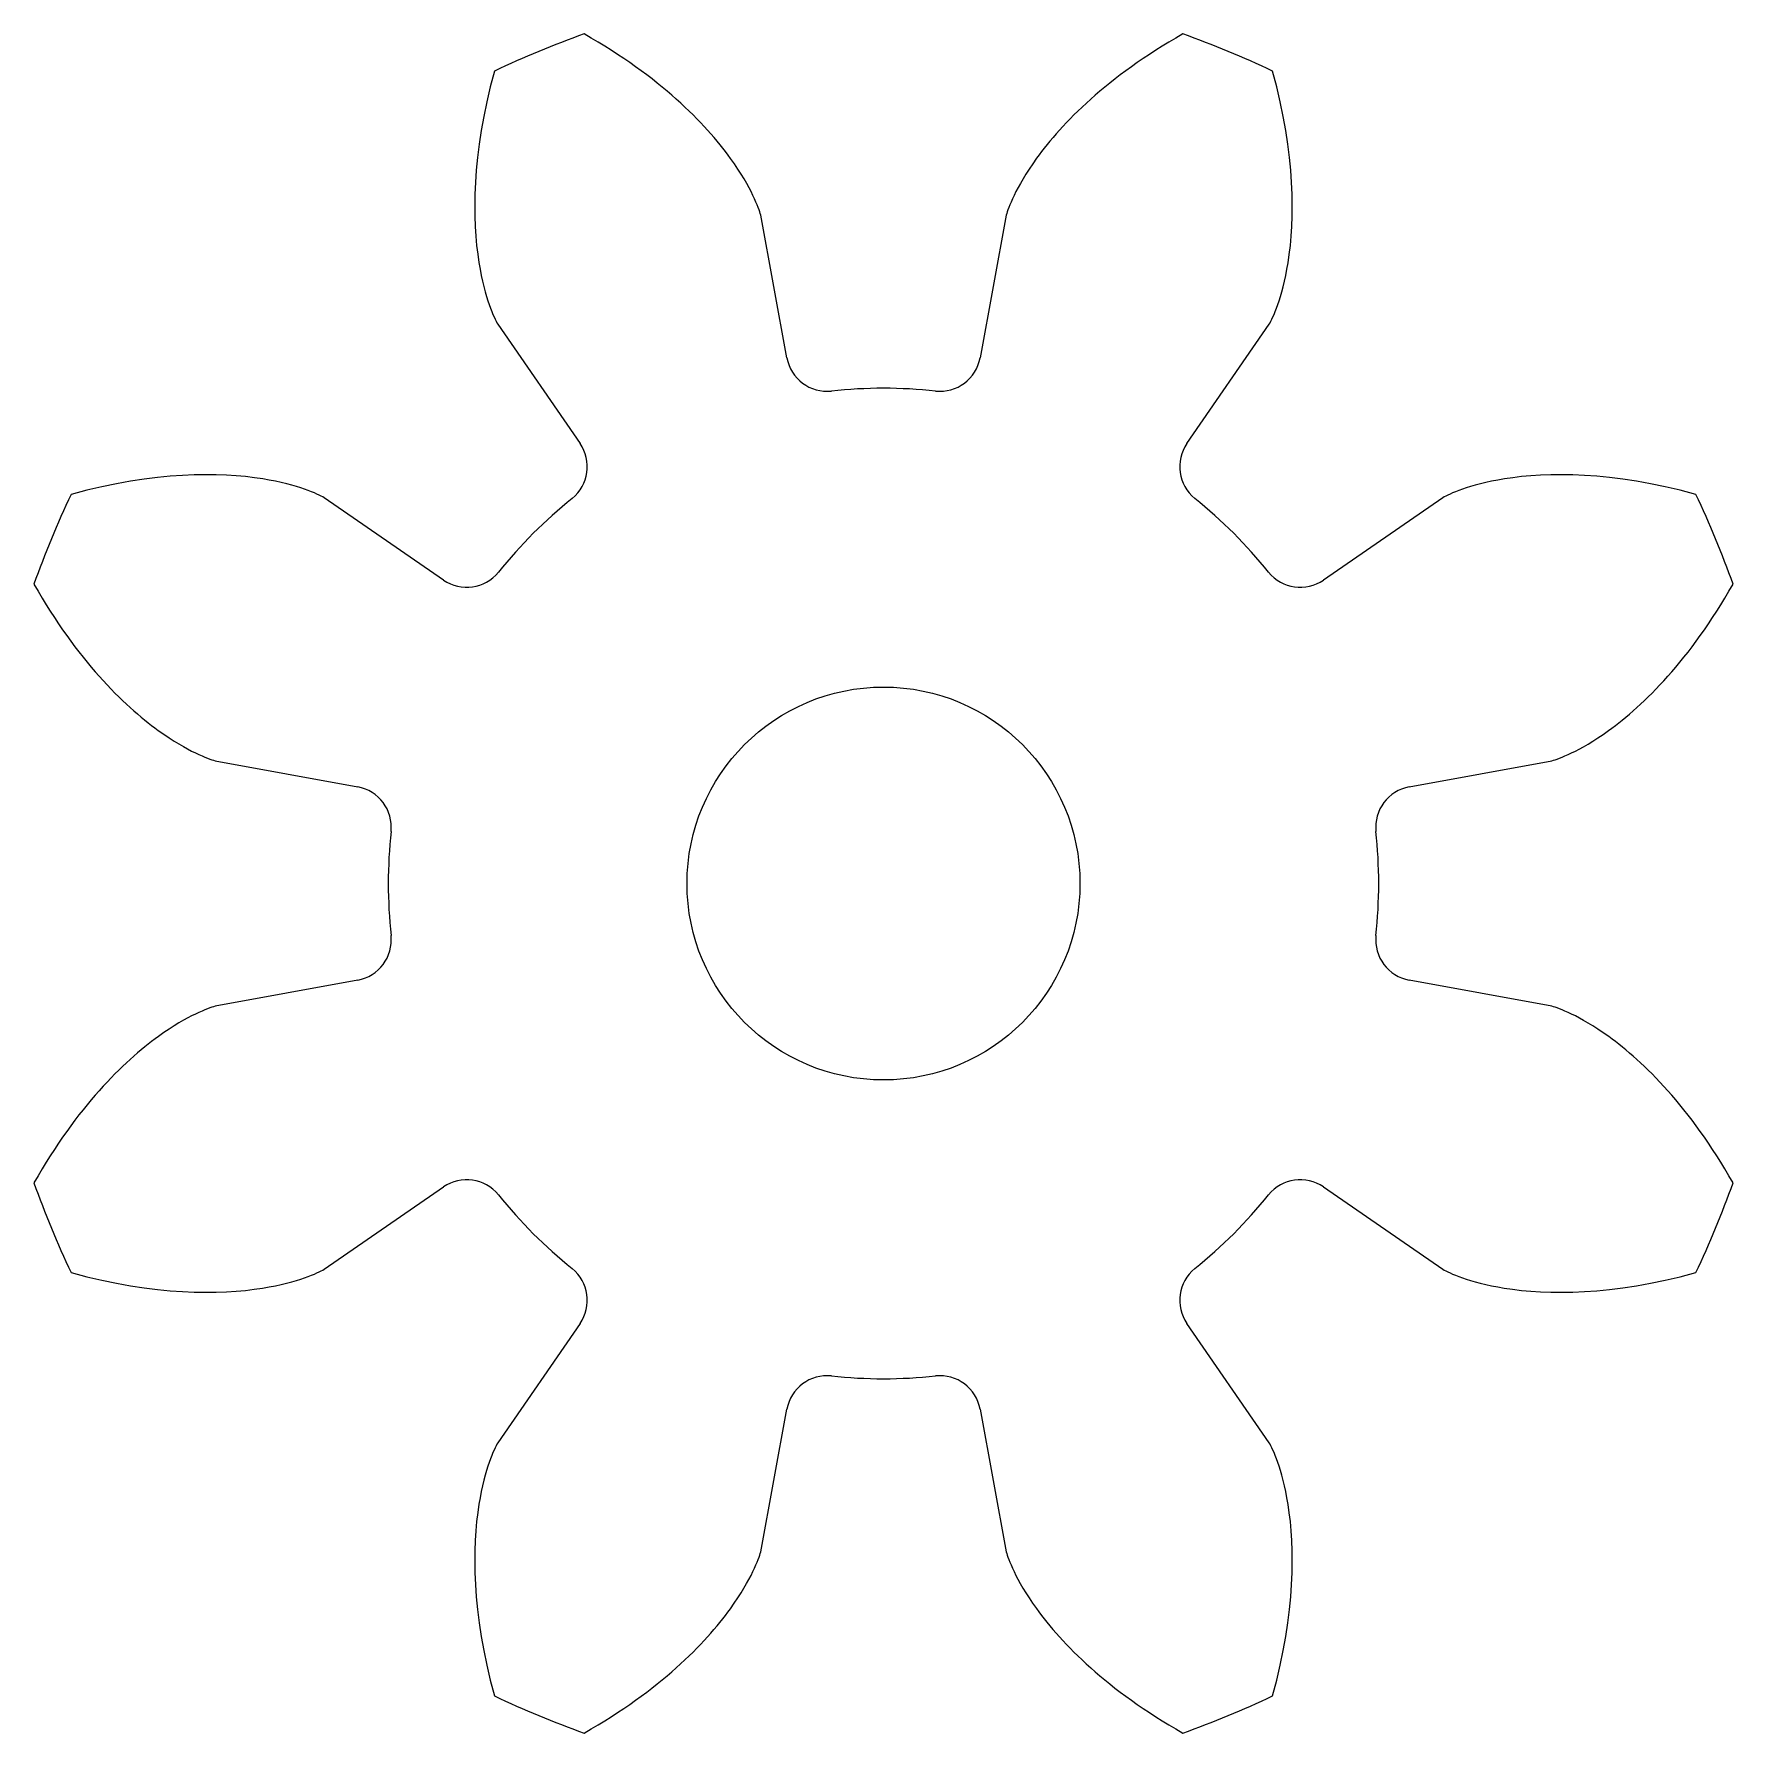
# Model space of a CAD drawing. Header units: millimetres. Extents: x -8.3 to 8.3, y 51.7 to 68.3.
import ezdxf

# ---------------------------------------------------------------- set-up
doc = ezdxf.new("R2010")
doc.units = ezdxf.units.MM
doc.layers.get('0').update_dxf_attribs({"linetype": 'CONTINUOUS'})

msp = doc.modelspace()

# ---------------------------------------------------------------- linework, layer by layer
for p, q in [((-0.946, 65.151), (-1.203, 66.551)), ((1.203, 66.551), (0.946, 65.151)), ((-3.781, 65.483), (-2.974, 64.312)), ((2.974, 64.312), (3.781, 65.483)), ((-4.312, 62.974), (-5.483, 63.781)), ((5.483, 63.781), (4.312, 62.974)), ((-6.551, 61.203), (-5.151, 60.946)), ((5.151, 60.946), (6.551, 61.203)), ((-5.151, 59.054), (-6.551, 58.797)), ((6.551, 58.797), (5.151, 59.054)), ((-5.483, 56.219), (-4.312, 57.026)), ((4.312, 57.026), (5.483, 56.219)), ((-2.974, 55.688), (-3.781, 54.517)), ((3.781, 54.517), (2.974, 55.688)), ((-1.203, 53.449), (-0.946, 54.849)), ((0.946, 54.849), (1.203, 53.449))]:
    msp.add_line(p, q)
msp.add_circle((0, 60), 1.925)
for centre, radius, start, end in [((0, 60), 8.827, 109.4073, 115.5927), ((0, 60), 8.827, 64.4073, 70.5927), ((-0.553, 65.224), 0.4, 190.408, 276.0408), ((0.553, 65.224), 0.4, 263.9592, 349.592), ((0, 60), 4.853, 83.9592, 96.0408), ((-3.303, 64.085), 0.4, -51.0408, 34.592), ((3.303, 64.085), 0.4, 145.408, 231.0408), ((0, 60), 8.827, 154.4073, 160.5927), ((0, 60), 4.853, 128.9592, 141.0408), ((0, 60), 4.853, 38.9592, 51.0408), ((0, 60), 8.827, 19.4073, 25.5927), ((-4.085, 63.303), 0.4, 235.408, 321.0408), ((4.085, 63.303), 0.4, 218.9592, 304.592), ((-5.224, 60.553), 0.4, -6.0408, 79.592), ((5.224, 60.553), 0.4, 100.408, 186.0408), ((0, 60), 4.853, 173.9592, 186.0408), ((0, 60), 4.853, -6.0408, 6.0408), ((-5.224, 59.447), 0.4, -79.592, 6.0408), ((5.224, 59.447), 0.4, 173.9592, 259.592), ((0, 60), 8.827, 199.4073, 205.5927), ((-4.085, 56.697), 0.4, 38.9592, 124.592), ((0, 60), 4.853, 218.9592, 231.0408), ((0, 60), 4.853, 308.9592, 321.0408), ((4.085, 56.697), 0.4, 55.408, 141.0408), ((0, 60), 8.827, 334.4073, 340.5927), ((-3.303, 55.915), 0.4, -34.592, 51.0408), ((3.303, 55.915), 0.4, 128.9592, 214.592), ((-0.553, 54.776), 0.4, 83.9592, 169.592), ((0, 60), 4.853, 263.9592, 276.0408), ((0.553, 54.776), 0.4, 10.408, 96.0408), ((0, 60), 8.827, 244.4073, 250.5927), ((0, 60), 8.827, 289.4073, 295.5927)]:
    msp.add_arc(centre, radius, start, end)
for points in [[(-1.498, 67.106), (-1.75, 67.451), (-2.188, 67.902), (-2.933, 68.325)], [(2.933, 68.325), (2.188, 67.902), (1.75, 67.451), (1.5, 67.107)], [(-3.813, 67.961), (-4.041, 67.135), (-4.032, 66.506), (-3.965, 66.086)], [(3.965, 66.084), (4.032, 66.506), (4.041, 67.135), (3.813, 67.961)], [(-1.203, 66.551), (-1.222, 66.617), (-1.289, 66.813), (-1.498, 67.106)], [(1.5, 67.107), (1.289, 66.813), (1.222, 66.617), (1.203, 66.551)], [(-3.965, 66.086), (-3.906, 65.728), (-3.815, 65.543), (-3.781, 65.483)], [(3.781, 65.483), (3.815, 65.543), (3.906, 65.728), (3.965, 66.084)], [(-6.084, 63.965), (-6.506, 64.032), (-7.135, 64.041), (-7.961, 63.813)], [(-5.483, 63.781), (-5.543, 63.815), (-5.728, 63.906), (-6.084, 63.965)], [(6.086, 63.965), (5.728, 63.906), (5.543, 63.815), (5.483, 63.781)], [(7.961, 63.813), (7.135, 64.041), (6.506, 64.032), (6.086, 63.965)], [(-8.325, 62.933), (-7.902, 62.188), (-7.451, 61.75), (-7.107, 61.5)], [(7.106, 61.498), (7.451, 61.75), (7.902, 62.188), (8.325, 62.933)], [(-7.107, 61.5), (-6.813, 61.289), (-6.617, 61.222), (-6.551, 61.203)], [(6.551, 61.203), (6.617, 61.222), (6.813, 61.289), (7.106, 61.498)], [(-6.551, 58.797), (-6.617, 58.778), (-6.813, 58.711), (-7.106, 58.502)], [(7.107, 58.5), (6.813, 58.711), (6.617, 58.778), (6.551, 58.797)], [(-7.106, 58.502), (-7.451, 58.25), (-7.902, 57.812), (-8.325, 57.067)], [(8.325, 57.067), (7.902, 57.812), (7.451, 58.25), (7.107, 58.5)], [(-7.961, 56.187), (-7.135, 55.959), (-6.506, 55.968), (-6.086, 56.035)], [(-6.086, 56.035), (-5.728, 56.094), (-5.543, 56.185), (-5.483, 56.219)], [(5.483, 56.219), (5.543, 56.185), (5.728, 56.094), (6.084, 56.035)], [(6.084, 56.035), (6.506, 55.968), (7.135, 55.959), (7.961, 56.187)], [(-3.781, 54.517), (-3.815, 54.457), (-3.906, 54.272), (-3.965, 53.916)], [(3.965, 53.914), (3.906, 54.272), (3.815, 54.457), (3.781, 54.517)], [(-3.965, 53.916), (-4.032, 53.494), (-4.041, 52.865), (-3.813, 52.039)], [(3.813, 52.039), (4.041, 52.865), (4.032, 53.494), (3.965, 53.914)], [(-1.5, 52.893), (-1.289, 53.187), (-1.222, 53.383), (-1.203, 53.449)], [(1.203, 53.449), (1.222, 53.383), (1.289, 53.187), (1.498, 52.894)], [(-2.933, 51.675), (-2.188, 52.098), (-1.75, 52.549), (-1.5, 52.893)], [(1.498, 52.894), (1.75, 52.549), (2.188, 52.098), (2.933, 51.675)]]:
    msp.add_open_spline(points, degree=3)

doc.saveas('drawing.dxf')
